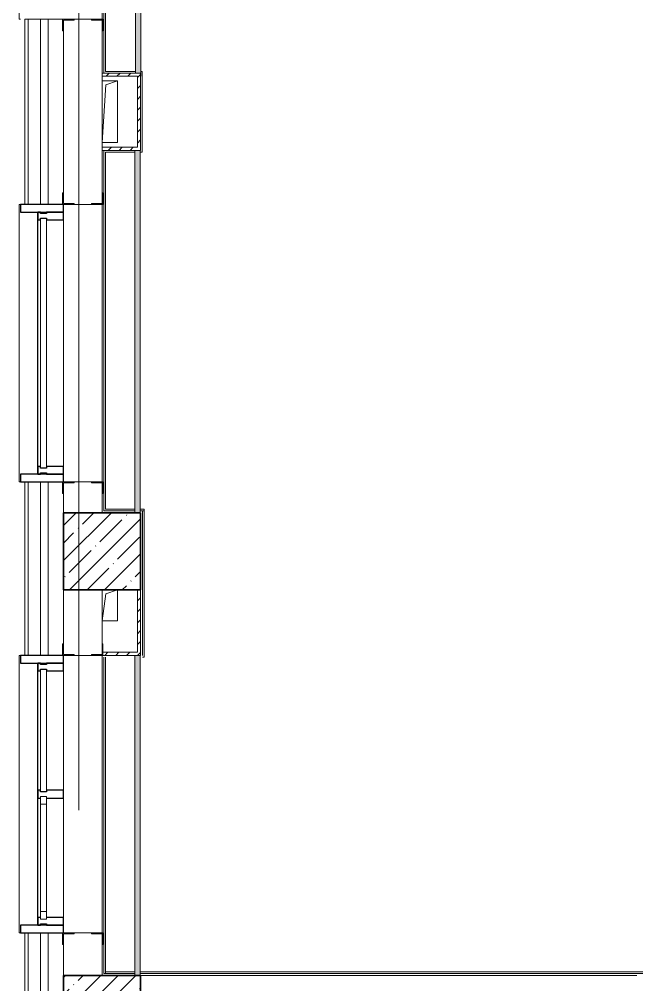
# Model space of a CAD drawing. Header units: millimetres. Extents: x 5993 to 95364, y 94667 to 143522.
# Drawn here: x 41601 to 41927, y 117002 to 117511 of the extents above; entities that cross this region are included whole.
import ezdxf

# ---------------------------------------------------------------- set-up
doc = ezdxf.new("R2010")
doc.units = ezdxf.units.MM
doc.linetypes.add('50_200_ШТРИХ_1Т_ш5_п1_п1_', pattern=[1400, 1000, -200, 0, -200])
doc.linetypes.add('Штрих короткий', pattern=[300, 150, -150])
for name, color, linetype, lineweight in [('0-2', 7, 'Continuous', 9), ('S-GRID-____-OTLN-1', 7, '50_200_ШТРИХ_1Т_ш5_п1_п1_', 9), ('Импосты витража', 7, 'Continuous', 9), ('Импосты витража-1', 7, 'Continuous', 25), ('Каркас_Импост', 7, 'Continuous', 13), ('Каркас_Импост-1', 7, 'Continuous', 9), ('Несущие колонны', 7, 'Continuous', 9), ('Несущие колонны-1', 7, 'Continuous', 35), ('Обобщенные модели', 7, 'Continuous', 9), ('Общие ребра', 7, 'Continuous', 9), ('Окна', 7, 'Continuous', 9), ('Остекление-1', 7, 'Continuous', 9), ('Перемычка-1', 7, 'Штрих короткий', 9), ('Стены', 7, 'Continuous', 9), ('Стены-1', 7, 'Continuous', 13)]:
    doc.layers.add(name, color=color, linetype=linetype, lineweight=lineweight)
doc.layers.add('Обобщенные модели-4', color=7, linetype='Continuous', lineweight=9, true_color=0x8080c0)
doc.layers.add('Штриховка разреза-4', color=7, linetype='Continuous', lineweight=5, true_color=0x0080ff)

# ---------------------------------------------------------------- blocks, each defined once
blk = doc.blocks.new('BSC_Колонна _Прямоугольная - 500х500-V54-АИ2_01_План напольных покрытий и плинтусов 1го этажа _Часть 2_')
at = {"layer": 'Несущие колонны'}
h = blk.add_hatch(dxfattribs=at)
h.set_pattern_fill('FP_64', color=256, style=0, pattern_type=2)
h.set_pattern_definition([(45, (-150, -37300), (-114.04925, 114.04925), []), (45, (-35.95, -37300), (-114.04925, 114.04925), [201.613, -40.323, 3.353, -36.97])])
h.paths.add_polyline_path([(-250, -250), (250, -250), (250, 250), (-250, 250), (-250, -237.1)], flags=0)
at = {"layer": 'Несущие колонны-1'}
for p, q in [((250, 250), (-250, 250)), ((-250, 250), (-250, -250)), ((250, -250), (250, 250)), ((-250, -250), (250, -250))]:
    blk.add_line(p, q, dxfattribs=at)
blk = doc.blocks.new('BSC_Колонна _Прямоугольная - 500х500-V108-АИ2_01_План напольных покрытий и плинтусов 1го этажа _Часть 2_')
at = {"layer": 'Несущие колонны'}
h = blk.add_hatch(dxfattribs=at)
h.set_pattern_fill('FP_127', color=256, style=0, pattern_type=2)
h.set_pattern_definition([(45, (-150, -40300), (-114.04925, 114.04925), []), (45, (-35.95, -40300), (-114.04925, 114.04925), [201.613, -40.323, 3.353, -36.97])])
h.paths.add_polyline_path([(-250, -250), (250, -250), (250, 250), (-250, 250), (-250, 100.4)], flags=0)
at = {"layer": 'Несущие колонны-1'}
for p, q in [((250, 250), (-250, 250)), ((-250, 250), (-250, -250)), ((250, -250), (250, 250)), ((-250, -250), (250, -250))]:
    blk.add_line(p, q, dxfattribs=at)
blk = doc.blocks.new('Проем_Дверь_Прямоугольный - 1800х2700h_оконные проемы-25805030-АИ2_01_План напольных покрытий и плинтусов 1го этажа _Часть 2_')
at = {"layer": 'Перемычка-1'}
for p, q in [((900, 125), (-900, 125)), ((900, -125), (-900, -125))]:
    blk.add_line(p, q, dxfattribs=at)
blk = doc.blocks.new('PNS_Панель прямоугольная1 - Нр_Стекло - 40мм-25293744-АИ2_01_План напольных покрытий и плинтусов 1го этажа _Часть 2_')
at = {"layer": 'Остекление-1'}
for p, q in [((-800, 40), (800, 40)), ((-810, 0), (810, 0)), ((800, 0), (-800, 0))]:
    blk.add_line(p, q, dxfattribs=at)
blk = doc.blocks.new('Прямоугольный импост - Импост структурный с накладкой - 150мм-25651488-АИ2_01_План напольных покрытий и плинтусов 1го этажа _Часть 2_')
at = {"layer": 'Импосты витража'}
for p, q in [((23450, -100), (25050, -100)), ((23450, -267), (25050, -267))]:
    blk.add_line(p, q, dxfattribs=at)
blk = doc.blocks.new('Прямоугольный импост - Импост структурный с накладкой - 150мм-25651501-АИ2_01_План напольных покрытий и плинтусов 1го этажа _Часть 2_')
at = {"layer": 'Импосты витража-1'}
for p, q in [((-25, 0), (-25, 17)), ((-25, 17), (25, 17)), ((-15, 0), (-25, 0)), ((-15, -40), (-15, 0)), ((25, 0), (15, 0)), ((15, 0), (15, -40)), ((25, 17), (25, 0)), ((-25, -150), (-25, -40)), ((-25, -40), (-15, -40)), ((15, -40), (25, -40)), ((25, -40), (25, -150)), ((25, -150), (-25, -150))]:
    blk.add_line(p, q, dxfattribs=at)
blk = doc.blocks.new('Прямоугольный импост - Откос НВФ_50х280 мм-25995271-АИ2_01_План напольных покрытий и плинтусов 1го этажа _Часть 2_')
at = {"layer": 'Импосты витража-1'}
for p, q in [((-50, 130), (0, 130)), ((-50, -150), (-50, 130)), ((0, 130), (0, -144)), ((0, -150), (-50, -150))]:
    blk.add_line(p, q, dxfattribs=at)
blk = doc.blocks.new('Прямоугольный импост - Откос НВФ_50х280 мм-25995273-АИ2_01_План напольных покрытий и плинтусов 1го этажа _Часть 2_')
at = {"layer": 'Импосты витража-1'}
for p, q in [((0, 130), (-50, 130)), ((-50, 130), (-50, -150)), ((0, -144), (0, 130)), ((-50, -150), (0, -150))]:
    blk.add_line(p, q, dxfattribs=at)
blk = doc.blocks.new('PNS_Панель прямоугольная2 - Нр_Стекло - 40мм-26243474-АИ2_01_План напольных покрытий и плинтусов 1го этажа _Часть 2_')
at = {"layer": 'Каркас_Импост'}
for p, q in [((-397.5, 0), (-397.5, 40)), ((-397.5, 40), (-347.5, 40)), ((-347.5, 40), (-347.5, 0)), ((397.5, 40), (347.5, 40)), ((347.5, 40), (347.5, 0)), ((397.5, 0), (397.5, 40)), ((-347.5, 0), (-397.5, 0)), ((347.5, 0), (397.5, 0))]:
    blk.add_line(p, q, dxfattribs=at)
at = {"layer": 'Каркас_Импост-1'}
for p, q in [((-347.5, 40), (347.5, 40)), ((-347.5, 0), (347.5, 0))]:
    blk.add_line(p, q, dxfattribs=at)
blk = doc.blocks.new('Прямоугольный импост - Импост структурный с накладкой - 150мм-25647633-АИ2_01_План напольных покрытий и плинтусов 1го этажа _Часть 2_')
at = {"layer": 'Импосты витража-1'}
for p, q in [((-25, 0), (-25, 17)), ((-25, 17), (25, 17)), ((-15, 0), (-25, 0)), ((-15, -40), (-15, 0)), ((25, 17), (25, 0)), ((-25, -150), (-25, -40)), ((-25, -40), (-15, -40)), ((25, -40), (25, -150)), ((25, -150), (-25, -150))]:
    blk.add_line(p, q, dxfattribs=at)
blk = doc.blocks.new('Прямоугольный импост - Импост структурный с накладкой - 150мм-25647642-АИ2_01_План напольных покрытий и плинтусов 1го этажа _Часть 2_')
at = {"layer": 'Импосты витража'}
for p, q in [((93625, -100), (94400, -100)), ((93625, -267), (94400, -267))]:
    blk.add_line(p, q, dxfattribs=at)
blk = doc.blocks.new('Прямоугольный импост - Импост структурный с накладкой - 150мм-V143-АИ2_01_План напольных покрытий и плинтусов 1го этажа _Часть 2_')
at = {"layer": 'Импосты витража-1'}
for p, q in [((-25, 0), (-25, 17)), ((-25, 17), (25, 17)), ((25, 0), (15, 0)), ((15, 0), (15, -40)), ((25, 17), (25, 0)), ((-25, -150), (-25, -40)), ((15, -40), (25, -40)), ((25, -40), (25, -150)), ((25, -150), (-25, -150))]:
    blk.add_line(p, q, dxfattribs=at)
blk = doc.blocks.new('PNS_Панель прямоугольная1 - Нр_Стекло - 40мм-25259299-АИ2_01_План напольных покрытий и плинтусов 1го этажа _Часть 2_')
at = {"layer": 'Остекление-1'}
for p, q in [((-387.5, 40), (387.5, 40)), ((-397.5, 0), (397.5, 0)), ((387.5, 0), (-387.5, 0))]:
    blk.add_line(p, q, dxfattribs=at)
blk = doc.blocks.new('Прямоугольный импост - Импост структурный с накладкой - 150мм-25647644-АИ2_01_План напольных покрытий и плинтусов 1го этажа _Часть 2_')
at = {"layer": 'Импосты витража-1'}
for p, q in [((-25, 0), (-25, 17)), ((-25, 17), (25, 17)), ((-15, 0), (-25, 0)), ((-15, -40), (-15, 0)), ((25, 0), (15, 0)), ((15, 0), (15, -40)), ((25, 17), (25, 0)), ((-25, -150), (-25, -40)), ((-25, -40), (-15, -40)), ((15, -40), (25, -40)), ((25, -40), (25, -150)), ((25, -150), (-25, -150))]:
    blk.add_line(p, q, dxfattribs=at)
blk = doc.blocks.new('Прямоугольный импост - Откос НВФ_50х280 мм-25993834-АИ2_01_План напольных покрытий и плинтусов 1го этажа _Часть 2_')
at = {"layer": 'Импосты витража-1'}
for p, q in [((-50, 130), (0, 130)), ((-50, -150), (-50, 130)), ((0, 130), (0, -144)), ((0, -150), (-50, -150))]:
    blk.add_line(p, q, dxfattribs=at)
blk = doc.blocks.new('Прямоугольный импост - Откос НВФ_50х280 мм-25993838-АИ2_01_План напольных покрытий и плинтусов 1го этажа _Часть 2_')
at = {"layer": 'Импосты витража-1'}
for p, q in [((0, 130), (-50, 130)), ((-50, 130), (-50, -150)), ((0, -144), (0, 130)), ((-50, -150), (0, -150))]:
    blk.add_line(p, q, dxfattribs=at)
blk = doc.blocks.new('Фахверк_СКБ_Уголок - 250_2700-27497298-АИ2_01_План напольных покрытий и плинтусов 1го этажа _Часть 2_')
at = {"layer": 'Обобщенные модели'}
for p, q in [((200, 181), (125, 181)), ((125, 181), (125, 106)), ((131, 106), (131, 175)), ((131, 175), (200, 175)), ((200, 175), (200, 181)), ((125, 106), (131, 106)), ((131, -6), (125, -6)), ((125, -6), (125, -81)), ((131, -75), (131, -6)), ((125, -81), (200, -81)), ((200, -75), (131, -75)), ((200, -81), (200, -75))]:
    blk.add_line(p, q, dxfattribs=at)
blk = doc.blocks.new('AR_Отверстие прямоугольное _в плите_ - AR_Отверстие прямоугольное _в плите_-30511813-АИ2_01_План напольных покрытий и плинтусов 1го этажа _Часть 2_')
at = {"layer": 'Обобщенные модели'}
for p, q in [((-50, -100), (-25, 75)), ((-25, 75), (50, 100)), ((50, -100), (50, 100)), ((-50, -100), (50, -100))]:
    blk.add_line(p, q, dxfattribs=at)
blk = doc.blocks.new('AR_Отверстие прямоугольное _в плите_ - AR_Отверстие прямоугольное _в плите_-V236-АИ2_01_План напольных покрытий и плинтусов 1го этажа _Часть 2_')
at = {"layer": 'Обобщенные модели'}
for p, q in [((50, 200), (-50, 200)), ((-25, 175), (50, 200)), ((50, -200), (50, 200)), ((-50, -200), (-25, 175)), ((-50, -200), (50, -200))]:
    blk.add_line(p, q, dxfattribs=at)
blk = doc.blocks.new('Отлив_СКБ - Отлив витража_120_НВФ-31885689-АИ2_01_План напольных покрытий и плинтусов 1го этажа _Часть 2_')
at = {"layer": 'Окна'}
for p, q in [((0, 113), (0, 120)), ((1800, 120), (0, 120)), ((1800, 120), (1800, 113)), ((50, 2), (1750, 2))]:
    blk.add_line(p, q, dxfattribs=at)

msp = doc.modelspace()

# ---------------------------------------------------------------- hatches: boundary and pattern name
at = {"layer": 'Обобщенные модели-4'}
for points in [[(41665.23, 117481.34), (41665.43, 117481.34), (41665.43, 117657.94), (41662.58, 117657.94), (41662.58, 117482.96), (41665.23, 117482.96)], [(41662.22, 117250.96), (41665.07, 117250.96), (41665.07, 117442.24), (41662.22, 117442.24), (41662.22, 117316.4)], [(41662.22, 117006.77), (41665.07, 117006.77), (41665.07, 117175.67), (41662.22, 117175.67), (41662.22, 117083.55)]]:
    msp.add_hatch(color=256, dxfattribs=at).paths.add_polyline_path(points, flags=0)

# ---------------------------------------------------------------- linework, layer by layer
at = {"layer": 'S-GRID-____-OTLN-1', "color": 251, "ltscale": 0.6, "true_color": 0x636466}
msp.add_line((41632.66, 113733.6), (41632.66, 118157.62), dxfattribs=at)
at = {"layer": 'Обобщенные модели'}
for p, q in [((41662.58, 117657.94), (41662.58, 117482.96)), ((41665.43, 117481.34), (41665.43, 117657.94)), ((41665.23, 117481.34), (41665.43, 117481.34)), ((41662.22, 117442.24), (41662.22, 117250.96)), ((41665.07, 117250.96), (41665.07, 117442.24)), ((41662.22, 117175.67), (41662.22, 117006.77)), ((41665.07, 117006.77), (41665.07, 117175.67))]:
    msp.add_line(p, q, dxfattribs=at)
at = {"layer": 'Общие ребра'}
for p, q in [((41605.81, 117511.43), (41605.81, 117413.75)), ((41605.81, 117413.75), (41605.81, 117511.43)), ((41612.32, 117413.75), (41612.32, 117511.43)), ((41616.39, 117413.75), (41616.39, 117511.43)), ((41624.53, 117505.32), (41624.53, 117419.86)), ((41624.53, 117419.86), (41624.53, 117505.32)), ((41605.81, 117267.24), (41605.81, 117175.67)), ((41605.81, 117175.67), (41605.81, 117267.24)), ((41612.32, 117175.67), (41612.32, 117267.24)), ((41616.39, 117175.67), (41616.39, 117267.24)), ((41624.53, 117261.13), (41624.53, 117250.96)), ((41624.53, 117250.96), (41624.53, 117261.13)), ((41624.53, 117210.26), (41624.53, 117181.77)), ((41624.53, 117181.77), (41624.53, 117210.26)), ((41605.81, 117029.16), (41605.81, 116937.59)), ((41605.81, 116937.59), (41605.81, 117029.16)), ((41612.32, 116937.59), (41612.32, 117029.16)), ((41616.39, 116937.59), (41616.39, 117029.16)), ((41624.53, 117023.05), (41624.53, 117006.77)), ((41624.53, 117006.77), (41624.53, 117023.05))]:
    msp.add_line(p, q, dxfattribs=at)
at = {"layer": 'Стены'}
for p, q in [((41644.88, 117657.94), (41644.88, 117511.43)), ((41645.86, 117482.96), (41645.86, 117656.96)), ((41646.75, 117656.07), (41646.75, 117483.86)), ((41646.75, 117483.86), (41662.58, 117483.86)), ((41665.43, 117483.86), (41666.12, 117483.86)), ((41666.12, 117483.86), (41666.12, 117441.34)), ((41645.86, 117251.94), (41645.86, 117442.24)), ((41662.22, 117441.34), (41646.75, 117441.34)), ((41646.75, 117441.34), (41646.75, 117252.83)), ((41666.12, 117441.34), (41665.07, 117441.34)), ((41644.88, 117413.75), (41644.88, 117267.24)), ((41662.22, 117251.94), (41645.86, 117251.94)), ((41646.75, 117252.83), (41662.22, 117252.83)), ((41665.07, 117252.83), (41667.1, 117252.83)), ((41667.1, 117251.94), (41665.07, 117251.94)), ((41666.21, 117175.67), (41666.21, 117251.94)), ((41667.1, 117252.83), (41667.1, 117174.77)), ((41644.88, 117175.67), (41644.88, 117029.16)), ((41645.86, 117007.75), (41645.86, 117174.77)), ((41646.75, 117174.77), (41646.75, 117007.75)), ((41666.21, 117174.77), (41667.1, 117174.77)), ((41662.22, 117007.75), (41645.86, 117007.75)), ((41646.75, 117008.65), (41662.22, 117008.65)), ((41665.07, 117008.65), (41976.73, 117008.65)), ((41977.62, 117007.75), (41665.07, 117007.75))]:
    msp.add_line(p, q, dxfattribs=at)
at = {"layer": 'Стены-1'}
for p, q in [((41604.18, 117511.43), (41604.18, 117413.75)), ((41605.81, 117511.43), (41604.18, 117511.43)), ((41624.04, 117511.43), (41605.81, 117511.43)), ((41639.26, 117511.43), (41630.15, 117511.43)), ((41644.88, 117419.86), (41644.88, 117505.32)), ((41665.23, 117482.96), (41644.88, 117482.96)), ((41644.88, 117482.96), (41644.88, 117481.34)), ((41644.88, 117481.34), (41663.6, 117481.34)), ((41663.6, 117481.34), (41663.6, 117443.87)), ((41665.23, 117442.24), (41665.23, 117482.96)), ((41663.6, 117443.87), (41644.88, 117443.87)), ((41644.88, 117443.87), (41644.88, 117442.24)), ((41644.88, 117442.24), (41665.23, 117442.24)), ((41604.18, 117413.75), (41605.81, 117413.75)), ((41605.81, 117413.75), (41624.04, 117413.75)), ((41630.15, 117413.75), (41639.26, 117413.75)), ((41604.18, 117267.24), (41604.18, 117175.67)), ((41605.81, 117267.24), (41604.18, 117267.24)), ((41624.04, 117267.24), (41605.81, 117267.24)), ((41639.26, 117267.24), (41630.15, 117267.24)), ((41644.88, 117250.96), (41644.88, 117261.13)), ((41644.88, 117181.77), (41644.88, 117210.26)), ((41663.6, 117210.26), (41663.6, 117177.3)), ((41665.23, 117175.67), (41665.23, 117210.26)), ((41604.18, 117175.67), (41605.81, 117175.67)), ((41605.81, 117175.67), (41624.04, 117175.67)), ((41630.15, 117175.67), (41639.26, 117175.67)), ((41663.6, 117177.3), (41645.37, 117177.3)), ((41645.37, 117175.67), (41665.23, 117175.67)), ((41604.18, 117029.16), (41604.18, 116937.59)), ((41605.81, 117029.16), (41604.18, 117029.16)), ((41624.04, 117029.16), (41605.81, 117029.16)), ((41639.26, 117029.16), (41630.15, 117029.16)), ((41644.88, 117006.77), (41644.88, 117023.05)), ((41927.32, 117006.77), (41665.23, 117006.77))]:
    msp.add_line(p, q, dxfattribs=at)
at = {"layer": 'Штриховка разреза-4'}
for p, q in [((41647, 117481.34), (41648.63, 117482.96)), ((41652.76, 117481.34), (41654.39, 117482.96)), ((41658.51, 117481.34), (41660.14, 117482.96)), ((41663.6, 117480.67), (41664.27, 117481.34)), ((41664.27, 117481.34), (41665.23, 117482.29)), ((41663.6, 117474.91), (41665.23, 117476.54)), ((41663.6, 117469.16), (41665.23, 117470.78)), ((41663.6, 117463.4), (41665.23, 117465.03)), ((41663.6, 117457.64), (41665.23, 117459.27)), ((41663.6, 117451.89), (41665.23, 117453.52)), ((41648.2, 117442.24), (41649.82, 117443.87)), ((41653.95, 117442.24), (41655.58, 117443.87)), ((41659.71, 117442.24), (41661.34, 117443.87)), ((41663.6, 117446.13), (41665.23, 117447.76)), ((41663.6, 117210.16), (41663.71, 117210.26)), ((41663.6, 117204.4), (41665.23, 117206.03)), ((41663.6, 117198.65), (41665.23, 117200.27)), ((41663.6, 117192.89), (41665.23, 117194.52)), ((41663.6, 117187.13), (41665.23, 117188.76)), ((41663.6, 117181.38), (41665.23, 117183.01)), ((41646.38, 117175.67), (41648.01, 117177.3)), ((41652.14, 117175.67), (41653.76, 117177.3)), ((41657.89, 117175.67), (41659.52, 117177.3)), ((41663.65, 117175.67), (41665.23, 117177.25))]:
    msp.add_line(p, q, dxfattribs=at)

# ---------------------------------------------------------------- block references
at = {"layer": '0-2', "xscale": 0.08139549610658335, "yscale": 0.08139549610658335, "zscale": 0.08139549610658335}
for name, p, rotation in [('Отлив_СКБ - Отлив витража_120_НВФ-31885689-АИ2_01_План напольных покрытий и плинтусов 1го этажа _Часть 2_', (41610.94, 117511.43), 90), ('Фахверк_СКБ_Уголок - 250_2700-27497298-АИ2_01_План напольных покрытий и плинтусов 1го этажа _Часть 2_', (41630.64, 117521.6), 269.9999999999999), ('Фахверк_СКБ_Уголок - 250_2700-27497298-АИ2_01_План напольных покрытий и плинтусов 1го этажа _Часть 2_', (41638.78, 117403.58), 89.99999999999991), ('Отлив_СКБ - Отлив витража_120_НВФ-31885689-АИ2_01_План напольных покрытий и плинтусов 1го этажа _Часть 2_', (41610.94, 117267.24), 90), ('Прямоугольный импост - Откос НВФ_50х280 мм-25995273-АИ2_01_План напольных покрытий и плинтусов 1го этажа _Часть 2_', (41612.32, 117413.75), 89.99999999999847), ('Проем_Дверь_Прямоугольный - 1800х2700h_оконные проемы-25805030-АИ2_01_План напольных покрытий и плинтусов 1го этажа _Часть 2_', (41634.71, 117340.5), 89.99999999999991), ('Прямоугольный импост - Импост структурный с накладкой - 150мм-25651488-АИ2_01_План напольных покрытий и плинтусов 1го этажа _Часть 2_', (41632.67, 119314.34), 269.9999999999994), ('PNS_Панель прямоугольная1 - Нр_Стекло - 40мм-25293744-АИ2_01_План напольных покрытий и плинтусов 1го этажа _Часть 2_', (41612.32, 117340.5), 269.9999999999985), ('Фахверк_СКБ_Уголок - 250_2700-27497298-АИ2_01_План напольных покрытий и плинтусов 1го этажа _Часть 2_', (41630.64, 117277.41), 269.9999999999999), ('Фахверк_СКБ_Уголок - 250_2700-27497298-АИ2_01_План напольных покрытий и плинтусов 1го этажа _Часть 2_', (41638.78, 117165.5), 89.99999999999991), ('Отлив_СКБ - Отлив витража_120_НВФ-31885689-АИ2_01_План напольных покрытий и плинтусов 1го этажа _Часть 2_', (41610.94, 117029.16), 90), ('Прямоугольный импост - Откос НВФ_50х280 мм-25993838-АИ2_01_План напольных покрытий и плинтусов 1го этажа _Часть 2_', (41612.32, 117175.67), 89.99999999999773), ('Проем_Дверь_Прямоугольный - 1800х2700h_оконные проемы-25805030-АИ2_01_План напольных покрытий и плинтусов 1го этажа _Часть 2_', (41634.71, 117102.41), 89.99999999999991), ('PNS_Панель прямоугольная1 - Нр_Стекло - 40мм-25259299-АИ2_01_План напольных покрытий и плинтусов 1го этажа _Часть 2_', (41612.32, 117135.99), 269.9999999999977), ('Прямоугольный импост - Импост структурный с накладкой - 150мм-25647642-АИ2_01_План напольных покрытий и плинтусов 1го этажа _Часть 2_', (41632.67, 124788.18), 270.0000000000001), ('Прямоугольный импост - Импост структурный с накладкой - 150мм-25647642-АИ2_01_План напольных покрытий и плинтусов 1го этажа _Часть 2_', (41632.67, 124721.03), 270.0000000000001), ('PNS_Панель прямоугольная2 - Нр_Стекло - 40мм-26243474-АИ2_01_План напольных покрытий и плинтусов 1го этажа _Часть 2_', (41612.32, 117068.84), 269.9999999999977), ('Фахверк_СКБ_Уголок - 250_2700-27497298-АИ2_01_План напольных покрытий и плинтусов 1го этажа _Часть 2_', (41630.64, 117039.33), 269.9999999999999)]:
    msp.add_blockref(name, p, dxfattribs=dict(at, rotation=rotation))
for name, p in [('AR_Отверстие прямоугольное _в плите_ - AR_Отверстие прямоугольное _в плите_-V236-АИ2_01_План напольных покрытий и плинтусов 1го этажа _Часть 2_', (41648.95, 117462.59)), ('BSC_Колонна _Прямоугольная - 500х500-V108-АИ2_01_План напольных покрытий и плинтусов 1го этажа _Часть 2_', (41644.88, 117230.61)), ('AR_Отверстие прямоугольное _в плите_ - AR_Отверстие прямоугольное _в плите_-30511813-АИ2_01_План напольных покрытий и плинтусов 1го этажа _Часть 2_', (41648.95, 117202.12)), ('BSC_Колонна _Прямоугольная - 500х500-V54-АИ2_01_План напольных покрытий и плинтусов 1го этажа _Часть 2_', (41644.88, 116986.43))]:
    msp.add_blockref(name, p, dxfattribs=at)
at = {"layer": '0-2', "extrusion": (0, 0, -1), "xscale": 0.08139549610658335, "yscale": 0.08139549610658335, "zscale": 0.08139549610658335}
for name, p, rotation in [('Прямоугольный импост - Импост структурный с накладкой - 150мм-25651501-АИ2_01_План напольных покрытий и плинтусов 1го этажа _Часть 2_', (-41612.32, 117407.65), 270.0000000000015), ('Прямоугольный импост - Импост структурный с накладкой - 150мм-25651501-АИ2_01_План напольных покрытий и плинтусов 1го этажа _Часть 2_', (-41612.32, 117273.34), 270.0000000000015), ('Прямоугольный импост - Откос НВФ_50х280 мм-25995271-АИ2_01_План напольных покрытий и плинтусов 1го этажа _Часть 2_', (-41612.32, 117267.24), 270.0000000000015), ('Прямоугольный импост - Импост структурный с накладкой - 150мм-25647644-АИ2_01_План напольных покрытий и плинтусов 1го этажа _Часть 2_', (-41612.32, 117169.57), 270.0000000000023), ('Прямоугольный импост - Импост структурный с накладкой - 150мм-25647633-АИ2_01_План напольных покрытий и плинтусов 1го этажа _Часть 2_', (-41612.32, 117102.41), 270.0000000000023), ('Прямоугольный импост - Импост структурный с накладкой - 150мм-V143-АИ2_01_План напольных покрытий и плинтусов 1го этажа _Часть 2_', (-41612.32, 117035.26), 270.0000000000023), ('Прямоугольный импост - Откос НВФ_50х280 мм-25993834-АИ2_01_План напольных покрытий и плинтусов 1го этажа _Часть 2_', (-41612.32, 117029.16), 270.0000000000023)]:
    msp.add_blockref(name, p, dxfattribs=dict(at, rotation=rotation))

doc.saveas('drawing.dxf')
